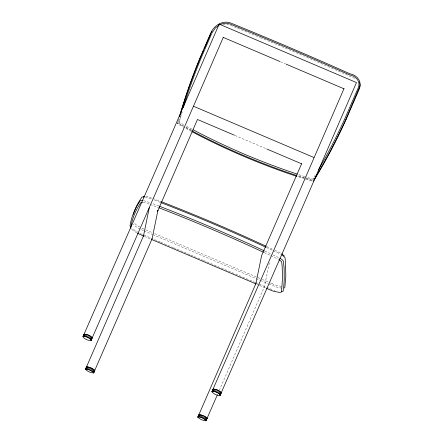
<?xml version="1.0" encoding="UTF-8"?>
<svg xmlns="http://www.w3.org/2000/svg" width="443" height="443" viewBox="0 0 443 443"><rect width="100%" height="100%" fill="white"/><g stroke="black" fill="none" stroke-linecap="round" stroke-linejoin="round"><path stroke-width="0.33" stroke-dasharray="2.21 1.66" d="M184.526 127.706L177.571 123.913L177.643 123.132L183.596 126.377M269.35 262.777L264.465 286.56L219.54 389.857M180.356 117.511L179.044 122.179L184.133 124.954M315.372 174.985L312.852 179.138L305.382 176.774M313.051 179.792L313.998 178.23M222.901 24.742L226.246 24.409L229.873 25.135A534.928 74.485 23.4 0 1 259.764 37.406M281.51 286.427L276.737 285.386A10.549 2.193 23.6 0 1 272.39 283.764M281.958 288.232L276.642 287.075L268.652 283.924M145.863 196.293L152.342 198.265M143.239 202.29L149.717 204.262M145.215 197.019L151.639 199.062M143.643 200.618L150.066 202.661M304.801 176.591L297.978 174.37M304.684 177.759L297.868 175.539M304.064 177.948L297.524 175.816M304.867 179.005L297.447 176.596M306.512 178.335L312.736 180.307M306.035 178.568L313.24 180.855M305.509 179.205L313.162 181.63M274.023 290.326L275.07 290.674M152.929 198.486L155.294 199.378A362.175 75.299 23.6 0 1 160.898 201.532M150.31 204.489L152.674 205.38A362.175 75.299 23.6 0 1 158.278 207.529M271.891 289.55L267.079 287.524M280.469 61.754L285.563 63.925M234.989 135.458L266.16 148.721M145.841 229.889L152.198 232.597M154.74 233.682L261.575 279.162M262.212 279.433L269.842 282.678M270.479 282.95L272.39 283.764M143.931 230.831L152.204 234.353M152.841 234.624L259.748 280.131M260.379 280.402L268.015 283.653M160.178 242.016L140.121 233.444M160.809 242.288L172.903 247.432M173.54 247.703L190.086 254.747M190.723 255.018L202.811 260.168M203.448 260.434L254.991 282.379M255.628 282.651L266.442 287.252M144.49 236.429L150.847 239.137M257.051 284.345L258.956 285.159M259.592 285.43L265.95 288.138M354.638 78.367L349.427 76.03A534.928 74.485 23.4 0 0 304.668 56.411M143.931 229.081L141.073 227.746M143.294 230.559L140.658 229.341M274.732 250.284L280.209 252.887A5.261 1.096 23.6 0 1 281.316 253.451M273.253 250.694L280.685 254.238M272.91 254.875L279.112 257.837M270.894 255.705L277.589 258.889A5.261 1.096 23.6 0 1 278.697 259.448M192.013 129.201L185.833 125.878M191.298 130.059L185.717 127.047M191.382 130.574L185.384 127.351M191.31 131.355L185.108 128.021M140.138 229.086L135.957 226.694L132.972 224.407M138.565 232.686L132.23 228.738M184.022 126.122L178.928 123.348L180.24 118.68A558.695 543.877 -28.8 0 1 182.444 111.176M139.733 227.037L136.267 224.878L134.024 222.895M136.693 232.796L132.745 230.183L130.99 228.328M285.115 266.215L285.142 267.356M177.815 122.501A559.996 545.145 -28.8 0 1 178.518 119.987M180.534 116.88A558.695 543.877 -28.8 0 1 181.807 112.505M177.565 123.913A559.996 545.145 -28.8 0 1 178.972 118.885M260.384 37.666A534.928 74.485 23.4 0 1 304.048 56.145M154.629 200.192A363.343 75.543 23.6 0 1 160.875 202.589M153.056 203.791A363.343 75.543 23.6 0 1 158.677 205.951M266.769 246.552A362.418 75.349 23.6 0 1 272.905 249.42M266.487 247.526A363.653 75.609 23.6 0 1 272.639 250.406M264.914 251.126A363.653 75.609 23.6 0 1 271.066 254.005M264.15 252.554A362.418 75.349 23.6 0 1 270.28 255.417"/><path stroke-width="0.66" d="M359.96 85.809L359.976 84.535M143.449 236.213L149.269 207.734M255.799 284.041L261.619 255.561L301.583 163.788M359.877 86.302L346.321 118.314A559.996 551.928 56.4 0 1 314.264 179.182M200.607 57.092L203.608 50.159M204.157 48.902L210.707 33.773M219.152 24.116L165.998 146.849L82.952 336.713C84.502 339.233 88.151 340.612 91.064 340.501L174.32 150.393L223.261 37.389M343.934 88.761L294.994 201.764L211.948 391.629C213.498 394.143 217.148 395.527 220.06 395.416L303.317 205.303L356.471 82.57L219.241 24.138M346.249 119.089L359.046 89.558C362.368 82.021 357.75 75.343 349.942 73.793A533.981 74.352 23.4 0 0 230.598 22.986C222.89 20.04 214.362 25.34 211.056 32.367L200.679 56.316A559.996 545.145 -28.8 0 0 179.409 116.847M234.358 135.187L197.467 119.483L157.592 211.278L157.935 210.264L152.115 238.733L93.634 372.973C90.721 372.779 87.354 371.516 85.488 369.246L143.792 235.189M85.488 369.246L86.645 366.826C89.558 367.02 92.919 368.277 94.785 370.547L93.634 372.973M85.593 369.551L86.645 366.826M85.671 369.063L86.119 369.013L87.094 366.776M86.119 369.013L86.811 369.097L87.786 366.859M86.811 369.097L87.697 369.318L88.672 367.075M87.697 369.318L88.716 369.65L89.691 367.413M88.716 369.65L89.796 370.077L90.771 367.84M93.811 372.79L90.87 370.564L91.845 368.327M91.856 371.09L92.831 368.847M92.698 371.605L93.672 369.368M93.329 372.081L94.304 369.844M93.711 372.485L94.68 370.248M217.336 394.929L205.984 420.8C203.071 420.606 199.71 419.344 197.844 417.073L256.143 283.016M197.844 417.073L198.996 414.654C201.908 414.847 205.27 416.104 207.136 418.375L205.984 420.8M197.943 417.378L198.674 415.7M198.021 416.891L198.475 416.841L199.444 414.604M198.475 416.841L199.162 416.924L200.136 414.687M199.162 416.924L200.048 417.145L201.022 414.903M200.048 417.145L201.067 417.478L202.041 415.241M201.067 417.478L202.152 417.904L203.121 415.667M206.167 420.617L203.221 418.391L204.195 416.154M204.212 418.917L205.187 416.675M205.048 419.432L206.023 417.195M205.679 419.909L206.654 417.671M206.061 420.313L207.036 418.076M82.952 336.713L84.126 334.255C87.038 334.138 90.688 335.523 92.244 338.042L92.033 338.286M83.267 336.525L84.126 334.255M83.157 336.47L83.633 336.359L84.602 334.144M83.633 336.359L84.347 336.398L85.316 334.183M84.347 336.398L85.25 336.575L86.219 334.36M85.25 336.575L86.274 336.885L87.243 334.67M86.274 336.885L87.36 337.306L88.329 335.091M91.275 340.257L90.228 338.901L88.428 337.804L89.397 335.589M89.408 338.347L90.378 336.132M90.228 338.901L91.197 336.686M90.837 339.427L91.812 337.212M91.197 339.892L92.166 337.677M91.064 340.501L91.79 338.84M211.948 391.629L213.122 389.164C216.034 389.054 219.684 390.438 221.24 392.952L220.06 395.416M212.025 391.994L212.751 390.333M212.153 391.379L212.629 391.274L213.598 389.059M212.629 391.274L213.343 391.307L214.312 389.098M213.343 391.307L214.246 391.49L215.215 389.275M214.246 391.49L215.27 391.8L216.245 389.585M215.27 391.8L216.361 392.216L217.33 390.001M220.271 395.167L219.23 393.816L217.424 392.714L218.393 390.499M218.405 393.262L219.374 391.047M219.23 393.816L220.199 391.601M219.839 394.342L220.808 392.127M220.193 394.802L221.162 392.587M211.317 32.544L211.992 31.348M213.122 389.164L212.994 389.779M198.996 414.654L198.918 415.141M143.443 196.626L144.728 196.21M284.295 287.994L284.838 287.313L285.818 276.404L285.497 262.129L284.993 257.477L281.969 254.935M219.213 25.074L215.337 28.036L212.081 32.66L201.742 56.521A558.695 543.877 -28.8 0 0 183.313 107.516M219.734 24.775C222.868 23.197 226.661 22.698 229.989 23.966A534.928 74.485 23.4 0 1 349.538 74.856C355.945 76.046 361.139 81.65 358.094 88.157L345.318 117.644A558.695 550.649 56.4 0 1 318.367 169.935M206.51 418.613L206.959 418.563M281.349 291.859L283.099 291.3L283.614 288.227L284.245 280.004L284.124 268.652L283.42 261.077L281.997 259.587L279.771 258.18M142.635 202.224L140.824 202.623L137.629 207.712A1397.72 290.602 23.6 0 0 131.831 222.209L130.718 227.386L130.99 228.328M144.446 196.897L141.91 197.069L138.498 202.368A1399.31 290.935 23.6 0 0 134.218 211.859M142.873 200.496L140.337 200.668L136.926 205.967A1399.31 290.935 23.6 0 0 131.117 220.476L130.004 225.67L130.751 227.32M297.331 174.154L289.86 171.64C259.111 161.014 229.097 148.261 200.125 133.443L193.214 129.832M296.871 175.6L289.235 173.025C258.54 162.409 228.577 149.679 199.66 134.893L191.985 130.89M296.793 176.375L289.323 173.866C258.518 163.218 228.444 150.437 199.428 135.597L191.908 131.671M223.172 37.362L279.832 61.483M286.195 64.196L344.128 88.855M193.536 106.259L313.926 157.503M266.797 148.992L301.777 163.888M143.853 236.163L137.557 233.273M151.484 239.408L255.777 283.808M266.586 288.41L269.765 289.761A10.549 2.193 23.6 0 0 274.117 291.389L279.766 292.452L281.006 292.208L281.504 291.583L282.556 277.894L282.163 266.42L281.665 261.813L279.201 259.736M202.152 417.904L203.221 418.391M89.796 370.077L90.87 370.564M216.361 392.216L217.424 392.714M87.36 337.306L88.428 337.804M281.82 253.734L284.345 256.01M359.555 82.099L359.838 83.295M346.243 119.089A559.996 551.928 56.4 0 1 313.506 181.076M180.246 114.493A559.996 545.145 -28.8 0 1 184.078 101.995M184.277 101.375A559.996 545.145 -28.8 0 1 188.004 90.195M188.214 89.575A559.996 545.145 -28.8 0 1 189.731 85.244M189.953 84.63A559.996 545.145 -28.8 0 1 191.969 79.081M192.196 78.466A559.996 545.145 -28.8 0 1 193.807 74.169M194.04 73.555A559.996 545.145 -28.8 0 1 195.928 68.659M196.171 68.045A559.996 545.145 -28.8 0 1 200.358 57.701M133.404 214.346A1399.31 290.935 23.6 0 1 134.002 212.479M265.872 247.244A363.653 75.609 23.6 0 0 214.274 224.274L214.179 224.236A363.343 75.543 23.6 0 0 160.875 202.589M264.299 250.843A363.653 75.609 23.6 0 0 212.701 227.874L212.607 227.835A363.343 75.543 23.6 0 0 159.303 206.189M266.154 246.269A362.418 75.349 23.6 0 0 214.739 223.377L214.661 223.35A362.175 75.299 23.6 0 0 161.518 201.77M263.535 252.266A362.418 75.349 23.6 0 0 212.114 229.38L212.042 229.347A362.175 75.299 23.6 0 0 158.899 207.767"/></g></svg>
